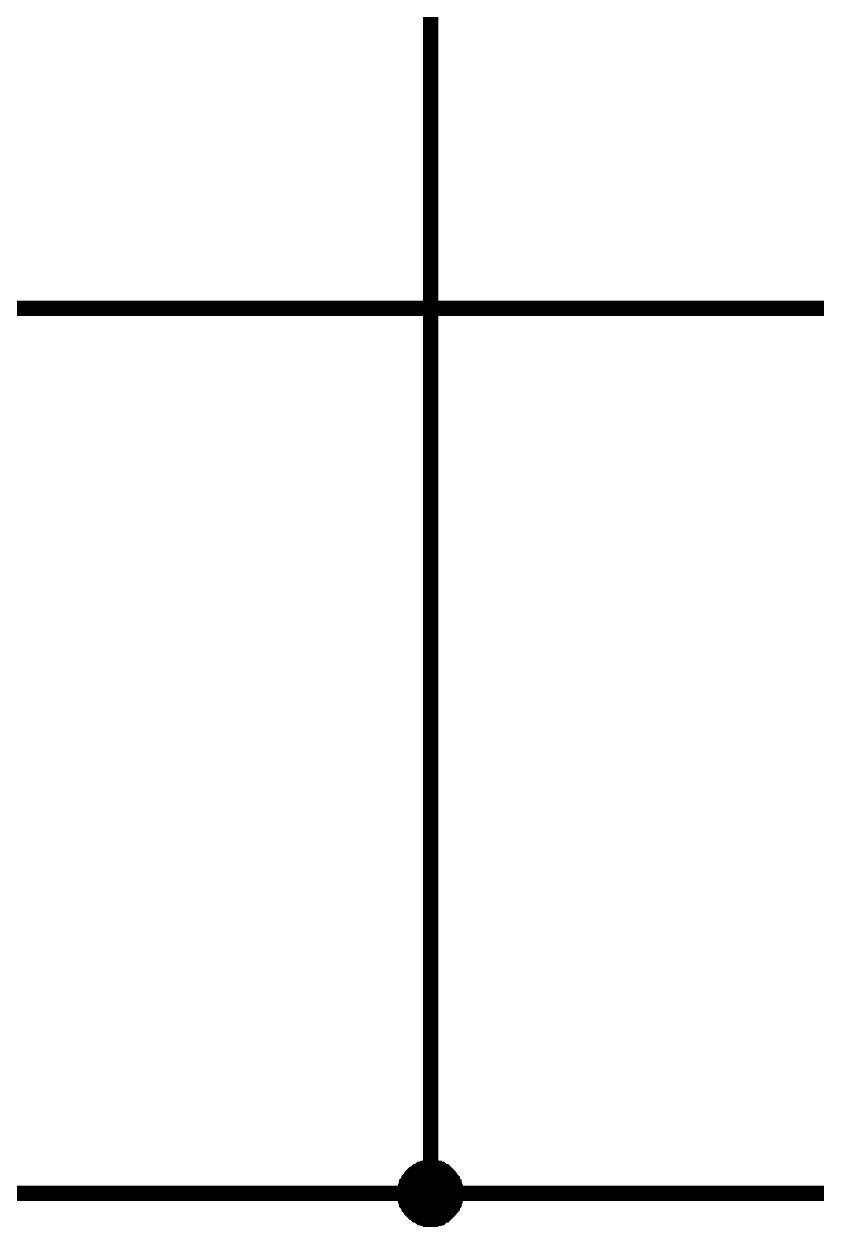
# Model space of a CAD drawing. Header units: millimetres. Extents: x -2024 to 917, y -725 to 13.
# Drawn here: x -1989.42 to -1973.74, y -339.83 to -316.04 of the extents above; entities that cross this region are included whole.
import ezdxf

# ---------------------------------------------------------------- set-up
doc = ezdxf.new("R2010")
doc.units = ezdxf.units.MM

msp = doc.modelspace()

# ---------------------------------------------------------------- linework, layer by layer
at = {"color": 7}
for points, const_width in [([(-1981.379, -312.919), (-1981.379, -339.165)], 0.3), ([(-1966.383, -326.663), (-1966.383, -321.662), (-1991.375, -321.662)], 0.3), ([(-1981.892, -339.165), (-1981.892, -339.132), (-1981.892, -339.115), (-1981.892, -339.082), (-1981.875, -339.066), (-1981.875, -339.033), (-1981.875, -339.016), (-1981.859, -338.983), (-1981.859, -338.966), (-1981.842, -338.95), (-1981.826, -338.917), (-1981.809, -338.9), (-1981.809, -338.884), (-1981.792, -338.867), (-1981.776, -338.834), (-1981.759, -338.817), (-1981.743, -338.801), (-1981.726, -338.784), (-1981.71, -338.768), (-1981.677, -338.751), (-1981.66, -338.735), (-1981.643, -338.735), (-1981.627, -338.718), (-1981.594, -338.702), (-1981.577, -338.685), (-1981.561, -338.685), (-1981.528, -338.668), (-1981.511, -338.668), (-1981.478, -338.668), (-1981.461, -338.652), (-1981.428, -338.652), (-1981.412, -338.652), (-1981.379, -338.652)], 0.3), ([(-1981.892, -339.165), (-1981.892, -339.132), (-1981.892, -339.115), (-1981.892, -339.082), (-1981.875, -339.066), (-1981.875, -339.033), (-1981.875, -339.016), (-1981.859, -338.983), (-1981.859, -338.966), (-1981.842, -338.95), (-1981.826, -338.917), (-1981.809, -338.9), (-1981.809, -338.884), (-1981.792, -338.867), (-1981.776, -338.834), (-1981.759, -338.817), (-1981.743, -338.801), (-1981.726, -338.784), (-1981.71, -338.768), (-1981.677, -338.751), (-1981.66, -338.735), (-1981.643, -338.735), (-1981.627, -338.718), (-1981.594, -338.702), (-1981.577, -338.685), (-1981.561, -338.685), (-1981.528, -338.668), (-1981.511, -338.668), (-1981.478, -338.668), (-1981.461, -338.652), (-1981.428, -338.652), (-1981.412, -338.652), (-1981.379, -338.652)], 0.3), ([(-1981.892, -339.165), (-1981.892, -339.132), (-1981.892, -339.115), (-1981.892, -339.082), (-1981.875, -339.066), (-1981.875, -339.033), (-1981.875, -339.016), (-1981.859, -338.983), (-1981.859, -338.966), (-1981.842, -338.95), (-1981.826, -338.917), (-1981.809, -338.9), (-1981.809, -338.884), (-1981.792, -338.867), (-1981.776, -338.834), (-1981.759, -338.817), (-1981.743, -338.801), (-1981.726, -338.784), (-1981.71, -338.768), (-1981.677, -338.751), (-1981.66, -338.735), (-1981.643, -338.735), (-1981.627, -338.718), (-1981.594, -338.702), (-1981.577, -338.685), (-1981.561, -338.685), (-1981.528, -338.668), (-1981.511, -338.668), (-1981.478, -338.668), (-1981.461, -338.652), (-1981.428, -338.652), (-1981.412, -338.652), (-1981.379, -338.652)], 0.3), ([(-1981.892, -339.165), (-1981.892, -339.132), (-1981.892, -339.115), (-1981.892, -339.082), (-1981.875, -339.066), (-1981.875, -339.033), (-1981.875, -339.016), (-1981.859, -338.983), (-1981.859, -338.966), (-1981.842, -338.95), (-1981.826, -338.917), (-1981.809, -338.9), (-1981.809, -338.884), (-1981.792, -338.867), (-1981.776, -338.834), (-1981.759, -338.817), (-1981.743, -338.801), (-1981.726, -338.784), (-1981.71, -338.768), (-1981.677, -338.751), (-1981.66, -338.735), (-1981.643, -338.735), (-1981.627, -338.718), (-1981.594, -338.702), (-1981.577, -338.685), (-1981.561, -338.685), (-1981.528, -338.668), (-1981.511, -338.668), (-1981.478, -338.668), (-1981.461, -338.652), (-1981.428, -338.652), (-1981.412, -338.652), (-1981.379, -338.652)], 0.3), ([(-1981.892, -339.165), (-1981.892, -339.132), (-1981.892, -339.115), (-1981.892, -339.082), (-1981.875, -339.066), (-1981.875, -339.033), (-1981.875, -339.016), (-1981.859, -338.983), (-1981.859, -338.966), (-1981.842, -338.95), (-1981.826, -338.917), (-1981.809, -338.9), (-1981.809, -338.884), (-1981.792, -338.867), (-1981.776, -338.834), (-1981.759, -338.817), (-1981.743, -338.801), (-1981.726, -338.784), (-1981.71, -338.768), (-1981.677, -338.751), (-1981.66, -338.735), (-1981.643, -338.735), (-1981.627, -338.718), (-1981.594, -338.702), (-1981.577, -338.685), (-1981.561, -338.685), (-1981.528, -338.668), (-1981.511, -338.668), (-1981.478, -338.668), (-1981.461, -338.652), (-1981.428, -338.652), (-1981.412, -338.652), (-1981.379, -338.652)], 0.0991), ([(-1981.892, -339.165), (-1981.892, -339.132), (-1981.892, -339.115), (-1981.892, -339.082), (-1981.875, -339.066), (-1981.875, -339.033), (-1981.875, -339.016), (-1981.859, -338.983), (-1981.859, -338.966), (-1981.842, -338.95), (-1981.826, -338.917), (-1981.809, -338.9), (-1981.809, -338.884), (-1981.792, -338.867), (-1981.776, -338.834), (-1981.759, -338.817), (-1981.743, -338.801), (-1981.726, -338.784), (-1981.71, -338.768), (-1981.677, -338.751), (-1981.66, -338.735), (-1981.643, -338.735), (-1981.627, -338.718), (-1981.594, -338.702), (-1981.577, -338.685), (-1981.561, -338.685), (-1981.528, -338.668), (-1981.511, -338.668), (-1981.478, -338.668), (-1981.461, -338.652), (-1981.428, -338.652), (-1981.412, -338.652), (-1981.379, -338.652)], 0.0991), ([(-1981.892, -339.165), (-1981.892, -339.132), (-1981.892, -339.115), (-1981.892, -339.082), (-1981.875, -339.066), (-1981.875, -339.033), (-1981.875, -339.016), (-1981.859, -338.983), (-1981.859, -338.966), (-1981.842, -338.95), (-1981.826, -338.917), (-1981.809, -338.9), (-1981.809, -338.884), (-1981.792, -338.867), (-1981.776, -338.834), (-1981.759, -338.817), (-1981.743, -338.801), (-1981.726, -338.784), (-1981.71, -338.768), (-1981.677, -338.751), (-1981.66, -338.735), (-1981.643, -338.735), (-1981.627, -338.718), (-1981.594, -338.702), (-1981.577, -338.685), (-1981.561, -338.685), (-1981.528, -338.668), (-1981.511, -338.668), (-1981.478, -338.668), (-1981.461, -338.652), (-1981.428, -338.652), (-1981.412, -338.652), (-1981.379, -338.652)], 0.0991), ([(-1981.892, -339.165), (-1981.892, -339.132), (-1981.892, -339.115), (-1981.892, -339.082), (-1981.875, -339.066), (-1981.875, -339.033), (-1981.875, -339.016), (-1981.859, -338.983), (-1981.859, -338.966), (-1981.842, -338.95), (-1981.826, -338.917), (-1981.809, -338.9), (-1981.809, -338.884), (-1981.792, -338.867), (-1981.776, -338.834), (-1981.759, -338.817), (-1981.743, -338.801), (-1981.726, -338.784), (-1981.71, -338.768), (-1981.677, -338.751), (-1981.66, -338.735), (-1981.643, -338.735), (-1981.627, -338.718), (-1981.594, -338.702), (-1981.577, -338.685), (-1981.561, -338.685), (-1981.528, -338.668), (-1981.511, -338.668), (-1981.478, -338.668), (-1981.461, -338.652), (-1981.428, -338.652), (-1981.412, -338.652), (-1981.379, -338.652)], 0.0991), ([(-1981.379, -338.652), (-1981.379, -338.652)], 0.3), ([(-1981.379, -338.652), (-1981.346, -338.652), (-1981.329, -338.652), (-1981.296, -338.652), (-1981.279, -338.668), (-1981.246, -338.668), (-1981.23, -338.668), (-1981.213, -338.685), (-1981.18, -338.685), (-1981.163, -338.702), (-1981.147, -338.718), (-1981.114, -338.735), (-1981.097, -338.735), (-1981.081, -338.751), (-1981.064, -338.768), (-1981.048, -338.784), (-1981.031, -338.801), (-1981.015, -338.817), (-1980.998, -338.834), (-1980.981, -338.867), (-1980.965, -338.884), (-1980.948, -338.9), (-1980.948, -338.917), (-1980.932, -338.95), (-1980.915, -338.966), (-1980.915, -338.983), (-1980.899, -339.016), (-1980.899, -339.033), (-1980.899, -339.066), (-1980.882, -339.082), (-1980.882, -339.115), (-1980.882, -339.132), (-1980.882, -339.165)], 0.3), ([(-1981.379, -338.652), (-1981.379, -338.652)], 0.3), ([(-1981.379, -338.652), (-1981.346, -338.652), (-1981.329, -338.652), (-1981.296, -338.652), (-1981.279, -338.668), (-1981.246, -338.668), (-1981.23, -338.668), (-1981.213, -338.685), (-1981.18, -338.685), (-1981.163, -338.702), (-1981.147, -338.718), (-1981.114, -338.735), (-1981.097, -338.735), (-1981.081, -338.751), (-1981.064, -338.768), (-1981.048, -338.784), (-1981.031, -338.801), (-1981.015, -338.817), (-1980.998, -338.834), (-1980.981, -338.867), (-1980.965, -338.884), (-1980.948, -338.9), (-1980.948, -338.917), (-1980.932, -338.95), (-1980.915, -338.966), (-1980.915, -338.983), (-1980.899, -339.016), (-1980.899, -339.033), (-1980.899, -339.066), (-1980.882, -339.082), (-1980.882, -339.115), (-1980.882, -339.132), (-1980.882, -339.165)], 0.3), ([(-1981.379, -338.652), (-1981.379, -338.652)], 0.3), ([(-1981.379, -338.652), (-1981.346, -338.652), (-1981.329, -338.652), (-1981.296, -338.652), (-1981.279, -338.668), (-1981.246, -338.668), (-1981.23, -338.668), (-1981.213, -338.685), (-1981.18, -338.685), (-1981.163, -338.702), (-1981.147, -338.718), (-1981.114, -338.735), (-1981.097, -338.735), (-1981.081, -338.751), (-1981.064, -338.768), (-1981.048, -338.784), (-1981.031, -338.801), (-1981.015, -338.817), (-1980.998, -338.834), (-1980.981, -338.867), (-1980.965, -338.884), (-1980.948, -338.9), (-1980.948, -338.917), (-1980.932, -338.95), (-1980.915, -338.966), (-1980.915, -338.983), (-1980.899, -339.016), (-1980.899, -339.033), (-1980.899, -339.066), (-1980.882, -339.082), (-1980.882, -339.115), (-1980.882, -339.132), (-1980.882, -339.165)], 0.3), ([(-1981.379, -338.652), (-1981.379, -338.652)], 0.3), ([(-1981.379, -338.652), (-1981.346, -338.652), (-1981.329, -338.652), (-1981.296, -338.652), (-1981.279, -338.668), (-1981.246, -338.668), (-1981.23, -338.668), (-1981.213, -338.685), (-1981.18, -338.685), (-1981.163, -338.702), (-1981.147, -338.718), (-1981.114, -338.735), (-1981.097, -338.735), (-1981.081, -338.751), (-1981.064, -338.768), (-1981.048, -338.784), (-1981.031, -338.801), (-1981.015, -338.817), (-1980.998, -338.834), (-1980.981, -338.867), (-1980.965, -338.884), (-1980.948, -338.9), (-1980.948, -338.917), (-1980.932, -338.95), (-1980.915, -338.966), (-1980.915, -338.983), (-1980.899, -339.016), (-1980.899, -339.033), (-1980.899, -339.066), (-1980.882, -339.082), (-1980.882, -339.115), (-1980.882, -339.132), (-1980.882, -339.165)], 0.3), ([(-1981.379, -338.652), (-1981.379, -338.652)], 0.0991), ([(-1981.379, -338.652), (-1981.346, -338.652), (-1981.329, -338.652), (-1981.296, -338.652), (-1981.279, -338.668), (-1981.246, -338.668), (-1981.23, -338.668), (-1981.213, -338.685), (-1981.18, -338.685), (-1981.163, -338.702), (-1981.147, -338.718), (-1981.114, -338.735), (-1981.097, -338.735), (-1981.081, -338.751), (-1981.064, -338.768), (-1981.048, -338.784), (-1981.031, -338.801), (-1981.015, -338.817), (-1980.998, -338.834), (-1980.981, -338.867), (-1980.965, -338.884), (-1980.948, -338.9), (-1980.948, -338.917), (-1980.932, -338.95), (-1980.915, -338.966), (-1980.915, -338.983), (-1980.899, -339.016), (-1980.899, -339.033), (-1980.899, -339.066), (-1980.882, -339.082), (-1980.882, -339.115), (-1980.882, -339.132), (-1980.882, -339.165)], 0.0991), ([(-1981.379, -338.652), (-1981.379, -338.652)], 0.0991), ([(-1981.379, -338.652), (-1981.346, -338.652), (-1981.329, -338.652), (-1981.296, -338.652), (-1981.279, -338.668), (-1981.246, -338.668), (-1981.23, -338.668), (-1981.213, -338.685), (-1981.18, -338.685), (-1981.163, -338.702), (-1981.147, -338.718), (-1981.114, -338.735), (-1981.097, -338.735), (-1981.081, -338.751), (-1981.064, -338.768), (-1981.048, -338.784), (-1981.031, -338.801), (-1981.015, -338.817), (-1980.998, -338.834), (-1980.981, -338.867), (-1980.965, -338.884), (-1980.948, -338.9), (-1980.948, -338.917), (-1980.932, -338.95), (-1980.915, -338.966), (-1980.915, -338.983), (-1980.899, -339.016), (-1980.899, -339.033), (-1980.899, -339.066), (-1980.882, -339.082), (-1980.882, -339.115), (-1980.882, -339.132), (-1980.882, -339.165)], 0.0991), ([(-1981.379, -338.652), (-1981.379, -338.652)], 0.0991), ([(-1981.379, -338.652), (-1981.346, -338.652), (-1981.329, -338.652), (-1981.296, -338.652), (-1981.279, -338.668), (-1981.246, -338.668), (-1981.23, -338.668), (-1981.213, -338.685), (-1981.18, -338.685), (-1981.163, -338.702), (-1981.147, -338.718), (-1981.114, -338.735), (-1981.097, -338.735), (-1981.081, -338.751), (-1981.064, -338.768), (-1981.048, -338.784), (-1981.031, -338.801), (-1981.015, -338.817), (-1980.998, -338.834), (-1980.981, -338.867), (-1980.965, -338.884), (-1980.948, -338.9), (-1980.948, -338.917), (-1980.932, -338.95), (-1980.915, -338.966), (-1980.915, -338.983), (-1980.899, -339.016), (-1980.899, -339.033), (-1980.899, -339.066), (-1980.882, -339.082), (-1980.882, -339.115), (-1980.882, -339.132), (-1980.882, -339.165)], 0.0991), ([(-1981.379, -338.652), (-1981.379, -338.652)], 0.0991), ([(-1981.379, -338.652), (-1981.346, -338.652), (-1981.329, -338.652), (-1981.296, -338.652), (-1981.279, -338.668), (-1981.246, -338.668), (-1981.23, -338.668), (-1981.213, -338.685), (-1981.18, -338.685), (-1981.163, -338.702), (-1981.147, -338.718), (-1981.114, -338.735), (-1981.097, -338.735), (-1981.081, -338.751), (-1981.064, -338.768), (-1981.048, -338.784), (-1981.031, -338.801), (-1981.015, -338.817), (-1980.998, -338.834), (-1980.981, -338.867), (-1980.965, -338.884), (-1980.948, -338.9), (-1980.948, -338.917), (-1980.932, -338.95), (-1980.915, -338.966), (-1980.915, -338.983), (-1980.899, -339.016), (-1980.899, -339.033), (-1980.899, -339.066), (-1980.882, -339.082), (-1980.882, -339.115), (-1980.882, -339.132), (-1980.882, -339.165)], 0.0991), ([(-1966.383, -339.165), (-1981.379, -339.165), (-1991.375, -339.165)], 0.3), ([(-1981.379, -339.678), (-1981.412, -339.678), (-1981.428, -339.678), (-1981.461, -339.678), (-1981.478, -339.662), (-1981.511, -339.662), (-1981.528, -339.662), (-1981.561, -339.645), (-1981.577, -339.645), (-1981.594, -339.629), (-1981.627, -339.612), (-1981.643, -339.596), (-1981.66, -339.596), (-1981.677, -339.579), (-1981.71, -339.563), (-1981.726, -339.546), (-1981.743, -339.529), (-1981.759, -339.513), (-1981.776, -339.496), (-1981.792, -339.463), (-1981.809, -339.447), (-1981.809, -339.43), (-1981.826, -339.414), (-1981.842, -339.38), (-1981.859, -339.364), (-1981.859, -339.347), (-1981.875, -339.314), (-1981.875, -339.298), (-1981.875, -339.265), (-1981.892, -339.248), (-1981.892, -339.215), (-1981.892, -339.198), (-1981.892, -339.165)], 0.3), ([(-1981.892, -339.165), (-1981.892, -339.165)], 0.3), ([(-1981.379, -339.678), (-1981.412, -339.678), (-1981.428, -339.678), (-1981.461, -339.678), (-1981.478, -339.662), (-1981.511, -339.662), (-1981.528, -339.662), (-1981.561, -339.645), (-1981.577, -339.645), (-1981.594, -339.629), (-1981.627, -339.612), (-1981.643, -339.596), (-1981.66, -339.596), (-1981.677, -339.579), (-1981.71, -339.563), (-1981.726, -339.546), (-1981.743, -339.529), (-1981.759, -339.513), (-1981.776, -339.496), (-1981.792, -339.463), (-1981.809, -339.447), (-1981.809, -339.43), (-1981.826, -339.414), (-1981.842, -339.38), (-1981.859, -339.364), (-1981.859, -339.347), (-1981.875, -339.314), (-1981.875, -339.298), (-1981.875, -339.265), (-1981.892, -339.248), (-1981.892, -339.215), (-1981.892, -339.198), (-1981.892, -339.165)], 0.3), ([(-1981.892, -339.165), (-1981.892, -339.165)], 0.3), ([(-1981.379, -339.678), (-1981.412, -339.678), (-1981.428, -339.678), (-1981.461, -339.678), (-1981.478, -339.662), (-1981.511, -339.662), (-1981.528, -339.662), (-1981.561, -339.645), (-1981.577, -339.645), (-1981.594, -339.629), (-1981.627, -339.612), (-1981.643, -339.596), (-1981.66, -339.596), (-1981.677, -339.579), (-1981.71, -339.563), (-1981.726, -339.546), (-1981.743, -339.529), (-1981.759, -339.513), (-1981.776, -339.496), (-1981.792, -339.463), (-1981.809, -339.447), (-1981.809, -339.43), (-1981.826, -339.414), (-1981.842, -339.38), (-1981.859, -339.364), (-1981.859, -339.347), (-1981.875, -339.314), (-1981.875, -339.298), (-1981.875, -339.265), (-1981.892, -339.248), (-1981.892, -339.215), (-1981.892, -339.198), (-1981.892, -339.165)], 0.3), ([(-1981.892, -339.165), (-1981.892, -339.165)], 0.3), ([(-1981.379, -339.678), (-1981.412, -339.678), (-1981.428, -339.678), (-1981.461, -339.678), (-1981.478, -339.662), (-1981.511, -339.662), (-1981.528, -339.662), (-1981.561, -339.645), (-1981.577, -339.645), (-1981.594, -339.629), (-1981.627, -339.612), (-1981.643, -339.596), (-1981.66, -339.596), (-1981.677, -339.579), (-1981.71, -339.563), (-1981.726, -339.546), (-1981.743, -339.529), (-1981.759, -339.513), (-1981.776, -339.496), (-1981.792, -339.463), (-1981.809, -339.447), (-1981.809, -339.43), (-1981.826, -339.414), (-1981.842, -339.38), (-1981.859, -339.364), (-1981.859, -339.347), (-1981.875, -339.314), (-1981.875, -339.298), (-1981.875, -339.265), (-1981.892, -339.248), (-1981.892, -339.215), (-1981.892, -339.198), (-1981.892, -339.165)], 0.3), ([(-1981.892, -339.165), (-1981.892, -339.165)], 0.3), ([(-1981.379, -339.678), (-1981.412, -339.678), (-1981.428, -339.678), (-1981.461, -339.678), (-1981.478, -339.662), (-1981.511, -339.662), (-1981.528, -339.662), (-1981.561, -339.645), (-1981.577, -339.645), (-1981.594, -339.629), (-1981.627, -339.612), (-1981.643, -339.596), (-1981.66, -339.596), (-1981.677, -339.579), (-1981.71, -339.563), (-1981.726, -339.546), (-1981.743, -339.529), (-1981.759, -339.513), (-1981.776, -339.496), (-1981.792, -339.463), (-1981.809, -339.447), (-1981.809, -339.43), (-1981.826, -339.414), (-1981.842, -339.38), (-1981.859, -339.364), (-1981.859, -339.347), (-1981.875, -339.314), (-1981.875, -339.298), (-1981.875, -339.265), (-1981.892, -339.248), (-1981.892, -339.215), (-1981.892, -339.198), (-1981.892, -339.165)], 0.0991), ([(-1981.892, -339.165), (-1981.892, -339.165)], 0.0991), ([(-1981.379, -339.678), (-1981.412, -339.678), (-1981.428, -339.678), (-1981.461, -339.678), (-1981.478, -339.662), (-1981.511, -339.662), (-1981.528, -339.662), (-1981.561, -339.645), (-1981.577, -339.645), (-1981.594, -339.629), (-1981.627, -339.612), (-1981.643, -339.596), (-1981.66, -339.596), (-1981.677, -339.579), (-1981.71, -339.563), (-1981.726, -339.546), (-1981.743, -339.529), (-1981.759, -339.513), (-1981.776, -339.496), (-1981.792, -339.463), (-1981.809, -339.447), (-1981.809, -339.43), (-1981.826, -339.414), (-1981.842, -339.38), (-1981.859, -339.364), (-1981.859, -339.347), (-1981.875, -339.314), (-1981.875, -339.298), (-1981.875, -339.265), (-1981.892, -339.248), (-1981.892, -339.215), (-1981.892, -339.198), (-1981.892, -339.165)], 0.0991), ([(-1981.892, -339.165), (-1981.892, -339.165)], 0.0991), ([(-1981.379, -339.678), (-1981.412, -339.678), (-1981.428, -339.678), (-1981.461, -339.678), (-1981.478, -339.662), (-1981.511, -339.662), (-1981.528, -339.662), (-1981.561, -339.645), (-1981.577, -339.645), (-1981.594, -339.629), (-1981.627, -339.612), (-1981.643, -339.596), (-1981.66, -339.596), (-1981.677, -339.579), (-1981.71, -339.563), (-1981.726, -339.546), (-1981.743, -339.529), (-1981.759, -339.513), (-1981.776, -339.496), (-1981.792, -339.463), (-1981.809, -339.447), (-1981.809, -339.43), (-1981.826, -339.414), (-1981.842, -339.38), (-1981.859, -339.364), (-1981.859, -339.347), (-1981.875, -339.314), (-1981.875, -339.298), (-1981.875, -339.265), (-1981.892, -339.248), (-1981.892, -339.215), (-1981.892, -339.198), (-1981.892, -339.165)], 0.0991), ([(-1981.892, -339.165), (-1981.892, -339.165)], 0.0991), ([(-1981.379, -339.678), (-1981.412, -339.678), (-1981.428, -339.678), (-1981.461, -339.678), (-1981.478, -339.662), (-1981.511, -339.662), (-1981.528, -339.662), (-1981.561, -339.645), (-1981.577, -339.645), (-1981.594, -339.629), (-1981.627, -339.612), (-1981.643, -339.596), (-1981.66, -339.596), (-1981.677, -339.579), (-1981.71, -339.563), (-1981.726, -339.546), (-1981.743, -339.529), (-1981.759, -339.513), (-1981.776, -339.496), (-1981.792, -339.463), (-1981.809, -339.447), (-1981.809, -339.43), (-1981.826, -339.414), (-1981.842, -339.38), (-1981.859, -339.364), (-1981.859, -339.347), (-1981.875, -339.314), (-1981.875, -339.298), (-1981.875, -339.265), (-1981.892, -339.248), (-1981.892, -339.215), (-1981.892, -339.198), (-1981.892, -339.165)], 0.0991), ([(-1981.892, -339.165), (-1981.892, -339.165)], 0.0991), ([(-1980.882, -339.165), (-1980.882, -339.198), (-1980.882, -339.215), (-1980.882, -339.248), (-1980.899, -339.265), (-1980.899, -339.298), (-1980.899, -339.314), (-1980.915, -339.347), (-1980.915, -339.364), (-1980.932, -339.38), (-1980.948, -339.414), (-1980.948, -339.43), (-1980.965, -339.447), (-1980.981, -339.463), (-1980.998, -339.496), (-1981.015, -339.513), (-1981.031, -339.529), (-1981.048, -339.546), (-1981.064, -339.563), (-1981.081, -339.579), (-1981.097, -339.596), (-1981.114, -339.596), (-1981.147, -339.612), (-1981.163, -339.629), (-1981.18, -339.645), (-1981.213, -339.645), (-1981.23, -339.662), (-1981.246, -339.662), (-1981.279, -339.662), (-1981.296, -339.678), (-1981.329, -339.678), (-1981.346, -339.678), (-1981.379, -339.678)], 0.3), ([(-1980.882, -339.165), (-1980.882, -339.198), (-1980.882, -339.215), (-1980.882, -339.248), (-1980.899, -339.265), (-1980.899, -339.298), (-1980.899, -339.314), (-1980.915, -339.347), (-1980.915, -339.364), (-1980.932, -339.38), (-1980.948, -339.414), (-1980.948, -339.43), (-1980.965, -339.447), (-1980.981, -339.463), (-1980.998, -339.496), (-1981.015, -339.513), (-1981.031, -339.529), (-1981.048, -339.546), (-1981.064, -339.563), (-1981.081, -339.579), (-1981.097, -339.596), (-1981.114, -339.596), (-1981.147, -339.612), (-1981.163, -339.629), (-1981.18, -339.645), (-1981.213, -339.645), (-1981.23, -339.662), (-1981.246, -339.662), (-1981.279, -339.662), (-1981.296, -339.678), (-1981.329, -339.678), (-1981.346, -339.678), (-1981.379, -339.678)], 0.3), ([(-1980.882, -339.165), (-1980.882, -339.198), (-1980.882, -339.215), (-1980.882, -339.248), (-1980.899, -339.265), (-1980.899, -339.298), (-1980.899, -339.314), (-1980.915, -339.347), (-1980.915, -339.364), (-1980.932, -339.38), (-1980.948, -339.414), (-1980.948, -339.43), (-1980.965, -339.447), (-1980.981, -339.463), (-1980.998, -339.496), (-1981.015, -339.513), (-1981.031, -339.529), (-1981.048, -339.546), (-1981.064, -339.563), (-1981.081, -339.579), (-1981.097, -339.596), (-1981.114, -339.596), (-1981.147, -339.612), (-1981.163, -339.629), (-1981.18, -339.645), (-1981.213, -339.645), (-1981.23, -339.662), (-1981.246, -339.662), (-1981.279, -339.662), (-1981.296, -339.678), (-1981.329, -339.678), (-1981.346, -339.678), (-1981.379, -339.678)], 0.3), ([(-1980.882, -339.165), (-1980.882, -339.198), (-1980.882, -339.215), (-1980.882, -339.248), (-1980.899, -339.265), (-1980.899, -339.298), (-1980.899, -339.314), (-1980.915, -339.347), (-1980.915, -339.364), (-1980.932, -339.38), (-1980.948, -339.414), (-1980.948, -339.43), (-1980.965, -339.447), (-1980.981, -339.463), (-1980.998, -339.496), (-1981.015, -339.513), (-1981.031, -339.529), (-1981.048, -339.546), (-1981.064, -339.563), (-1981.081, -339.579), (-1981.097, -339.596), (-1981.114, -339.596), (-1981.147, -339.612), (-1981.163, -339.629), (-1981.18, -339.645), (-1981.213, -339.645), (-1981.23, -339.662), (-1981.246, -339.662), (-1981.279, -339.662), (-1981.296, -339.678), (-1981.329, -339.678), (-1981.346, -339.678), (-1981.379, -339.678)], 0.3), ([(-1980.882, -339.165), (-1980.882, -339.198), (-1980.882, -339.215), (-1980.882, -339.248), (-1980.899, -339.265), (-1980.899, -339.298), (-1980.899, -339.314), (-1980.915, -339.347), (-1980.915, -339.364), (-1980.932, -339.38), (-1980.948, -339.414), (-1980.948, -339.43), (-1980.965, -339.447), (-1980.981, -339.463), (-1980.998, -339.496), (-1981.015, -339.513), (-1981.031, -339.529), (-1981.048, -339.546), (-1981.064, -339.563), (-1981.081, -339.579), (-1981.097, -339.596), (-1981.114, -339.596), (-1981.147, -339.612), (-1981.163, -339.629), (-1981.18, -339.645), (-1981.213, -339.645), (-1981.23, -339.662), (-1981.246, -339.662), (-1981.279, -339.662), (-1981.296, -339.678), (-1981.329, -339.678), (-1981.346, -339.678), (-1981.379, -339.678)], 0.0991), ([(-1980.882, -339.165), (-1980.882, -339.198), (-1980.882, -339.215), (-1980.882, -339.248), (-1980.899, -339.265), (-1980.899, -339.298), (-1980.899, -339.314), (-1980.915, -339.347), (-1980.915, -339.364), (-1980.932, -339.38), (-1980.948, -339.414), (-1980.948, -339.43), (-1980.965, -339.447), (-1980.981, -339.463), (-1980.998, -339.496), (-1981.015, -339.513), (-1981.031, -339.529), (-1981.048, -339.546), (-1981.064, -339.563), (-1981.081, -339.579), (-1981.097, -339.596), (-1981.114, -339.596), (-1981.147, -339.612), (-1981.163, -339.629), (-1981.18, -339.645), (-1981.213, -339.645), (-1981.23, -339.662), (-1981.246, -339.662), (-1981.279, -339.662), (-1981.296, -339.678), (-1981.329, -339.678), (-1981.346, -339.678), (-1981.379, -339.678)], 0.0991), ([(-1980.882, -339.165), (-1980.882, -339.198), (-1980.882, -339.215), (-1980.882, -339.248), (-1980.899, -339.265), (-1980.899, -339.298), (-1980.899, -339.314), (-1980.915, -339.347), (-1980.915, -339.364), (-1980.932, -339.38), (-1980.948, -339.414), (-1980.948, -339.43), (-1980.965, -339.447), (-1980.981, -339.463), (-1980.998, -339.496), (-1981.015, -339.513), (-1981.031, -339.529), (-1981.048, -339.546), (-1981.064, -339.563), (-1981.081, -339.579), (-1981.097, -339.596), (-1981.114, -339.596), (-1981.147, -339.612), (-1981.163, -339.629), (-1981.18, -339.645), (-1981.213, -339.645), (-1981.23, -339.662), (-1981.246, -339.662), (-1981.279, -339.662), (-1981.296, -339.678), (-1981.329, -339.678), (-1981.346, -339.678), (-1981.379, -339.678)], 0.0991), ([(-1980.882, -339.165), (-1980.882, -339.198), (-1980.882, -339.215), (-1980.882, -339.248), (-1980.899, -339.265), (-1980.899, -339.298), (-1980.899, -339.314), (-1980.915, -339.347), (-1980.915, -339.364), (-1980.932, -339.38), (-1980.948, -339.414), (-1980.948, -339.43), (-1980.965, -339.447), (-1980.981, -339.463), (-1980.998, -339.496), (-1981.015, -339.513), (-1981.031, -339.529), (-1981.048, -339.546), (-1981.064, -339.563), (-1981.081, -339.579), (-1981.097, -339.596), (-1981.114, -339.596), (-1981.147, -339.612), (-1981.163, -339.629), (-1981.18, -339.645), (-1981.213, -339.645), (-1981.23, -339.662), (-1981.246, -339.662), (-1981.279, -339.662), (-1981.296, -339.678), (-1981.329, -339.678), (-1981.346, -339.678), (-1981.379, -339.678)], 0.0991), ([(-1980.882, -339.165), (-1980.882, -339.165), (-1980.882, -339.165), (-1980.882, -339.165), (-1980.882, -339.165), (-1980.882, -339.165), (-1980.882, -339.165), (-1980.882, -339.165), (-1980.882, -339.165), (-1980.882, -339.165), (-1980.882, -339.165), (-1980.882, -339.165), (-1980.882, -339.165), (-1980.882, -339.165), (-1980.882, -339.165), (-1980.882, -339.165), (-1980.882, -339.165), (-1980.882, -339.165), (-1980.882, -339.165), (-1980.882, -339.165), (-1980.882, -339.165), (-1980.882, -339.165), (-1980.882, -339.165), (-1980.882, -339.165), (-1980.882, -339.165), (-1980.882, -339.165), (-1980.882, -339.165), (-1980.882, -339.165), (-1980.882, -339.165), (-1980.882, -339.165), (-1980.882, -339.165), (-1980.882, -339.165), (-1980.882, -339.165)], 0.3), ([(-1980.882, -339.165), (-1980.882, -339.165)], 0.3), ([(-1980.882, -339.165), (-1980.882, -339.165), (-1980.882, -339.165), (-1980.882, -339.165), (-1980.882, -339.165), (-1980.882, -339.165), (-1980.882, -339.165), (-1980.882, -339.165), (-1980.882, -339.165), (-1980.882, -339.165), (-1980.882, -339.165), (-1980.882, -339.165), (-1980.882, -339.165), (-1980.882, -339.165), (-1980.882, -339.165), (-1980.882, -339.165), (-1980.882, -339.165), (-1980.882, -339.165), (-1980.882, -339.165), (-1980.882, -339.165), (-1980.882, -339.165), (-1980.882, -339.165), (-1980.882, -339.165), (-1980.882, -339.165), (-1980.882, -339.165), (-1980.882, -339.165), (-1980.882, -339.165), (-1980.882, -339.165), (-1980.882, -339.165), (-1980.882, -339.165), (-1980.882, -339.165), (-1980.882, -339.165), (-1980.882, -339.165)], 0.3), ([(-1980.882, -339.165), (-1980.882, -339.165)], 0.3), ([(-1980.882, -339.165), (-1980.882, -339.165), (-1980.882, -339.165), (-1980.882, -339.165), (-1980.882, -339.165), (-1980.882, -339.165), (-1980.882, -339.165), (-1980.882, -339.165), (-1980.882, -339.165), (-1980.882, -339.165), (-1980.882, -339.165), (-1980.882, -339.165), (-1980.882, -339.165), (-1980.882, -339.165), (-1980.882, -339.165), (-1980.882, -339.165), (-1980.882, -339.165), (-1980.882, -339.165), (-1980.882, -339.165), (-1980.882, -339.165), (-1980.882, -339.165), (-1980.882, -339.165), (-1980.882, -339.165), (-1980.882, -339.165), (-1980.882, -339.165), (-1980.882, -339.165), (-1980.882, -339.165), (-1980.882, -339.165), (-1980.882, -339.165), (-1980.882, -339.165), (-1980.882, -339.165), (-1980.882, -339.165), (-1980.882, -339.165)], 0.3), ([(-1980.882, -339.165), (-1980.882, -339.165)], 0.3), ([(-1980.882, -339.165), (-1980.882, -339.165), (-1980.882, -339.165), (-1980.882, -339.165), (-1980.882, -339.165), (-1980.882, -339.165), (-1980.882, -339.165), (-1980.882, -339.165), (-1980.882, -339.165), (-1980.882, -339.165), (-1980.882, -339.165), (-1980.882, -339.165), (-1980.882, -339.165), (-1980.882, -339.165), (-1980.882, -339.165), (-1980.882, -339.165), (-1980.882, -339.165), (-1980.882, -339.165), (-1980.882, -339.165), (-1980.882, -339.165), (-1980.882, -339.165), (-1980.882, -339.165), (-1980.882, -339.165), (-1980.882, -339.165), (-1980.882, -339.165), (-1980.882, -339.165), (-1980.882, -339.165), (-1980.882, -339.165), (-1980.882, -339.165), (-1980.882, -339.165), (-1980.882, -339.165), (-1980.882, -339.165), (-1980.882, -339.165)], 0.3), ([(-1980.882, -339.165), (-1980.882, -339.165)], 0.3), ([(-1980.882, -339.165), (-1980.882, -339.165), (-1980.882, -339.165), (-1980.882, -339.165), (-1980.882, -339.165), (-1980.882, -339.165), (-1980.882, -339.165), (-1980.882, -339.165), (-1980.882, -339.165), (-1980.882, -339.165), (-1980.882, -339.165), (-1980.882, -339.165), (-1980.882, -339.165), (-1980.882, -339.165), (-1980.882, -339.165), (-1980.882, -339.165), (-1980.882, -339.165), (-1980.882, -339.165), (-1980.882, -339.165), (-1980.882, -339.165), (-1980.882, -339.165), (-1980.882, -339.165), (-1980.882, -339.165), (-1980.882, -339.165), (-1980.882, -339.165), (-1980.882, -339.165), (-1980.882, -339.165), (-1980.882, -339.165), (-1980.882, -339.165), (-1980.882, -339.165), (-1980.882, -339.165), (-1980.882, -339.165), (-1980.882, -339.165)], 0.0991), ([(-1980.882, -339.165), (-1980.882, -339.165)], 0.0991), ([(-1980.882, -339.165), (-1980.882, -339.165), (-1980.882, -339.165), (-1980.882, -339.165), (-1980.882, -339.165), (-1980.882, -339.165), (-1980.882, -339.165), (-1980.882, -339.165), (-1980.882, -339.165), (-1980.882, -339.165), (-1980.882, -339.165), (-1980.882, -339.165), (-1980.882, -339.165), (-1980.882, -339.165), (-1980.882, -339.165), (-1980.882, -339.165), (-1980.882, -339.165), (-1980.882, -339.165), (-1980.882, -339.165), (-1980.882, -339.165), (-1980.882, -339.165), (-1980.882, -339.165), (-1980.882, -339.165), (-1980.882, -339.165), (-1980.882, -339.165), (-1980.882, -339.165), (-1980.882, -339.165), (-1980.882, -339.165), (-1980.882, -339.165), (-1980.882, -339.165), (-1980.882, -339.165), (-1980.882, -339.165), (-1980.882, -339.165)], 0.0991), ([(-1980.882, -339.165), (-1980.882, -339.165)], 0.0991), ([(-1980.882, -339.165), (-1980.882, -339.165), (-1980.882, -339.165), (-1980.882, -339.165), (-1980.882, -339.165), (-1980.882, -339.165), (-1980.882, -339.165), (-1980.882, -339.165), (-1980.882, -339.165), (-1980.882, -339.165), (-1980.882, -339.165), (-1980.882, -339.165), (-1980.882, -339.165), (-1980.882, -339.165), (-1980.882, -339.165), (-1980.882, -339.165), (-1980.882, -339.165), (-1980.882, -339.165), (-1980.882, -339.165), (-1980.882, -339.165), (-1980.882, -339.165), (-1980.882, -339.165), (-1980.882, -339.165), (-1980.882, -339.165), (-1980.882, -339.165), (-1980.882, -339.165), (-1980.882, -339.165), (-1980.882, -339.165), (-1980.882, -339.165), (-1980.882, -339.165), (-1980.882, -339.165), (-1980.882, -339.165), (-1980.882, -339.165)], 0.0991), ([(-1980.882, -339.165), (-1980.882, -339.165)], 0.0991), ([(-1980.882, -339.165), (-1980.882, -339.165), (-1980.882, -339.165), (-1980.882, -339.165), (-1980.882, -339.165), (-1980.882, -339.165), (-1980.882, -339.165), (-1980.882, -339.165), (-1980.882, -339.165), (-1980.882, -339.165), (-1980.882, -339.165), (-1980.882, -339.165), (-1980.882, -339.165), (-1980.882, -339.165), (-1980.882, -339.165), (-1980.882, -339.165), (-1980.882, -339.165), (-1980.882, -339.165), (-1980.882, -339.165), (-1980.882, -339.165), (-1980.882, -339.165), (-1980.882, -339.165), (-1980.882, -339.165), (-1980.882, -339.165), (-1980.882, -339.165), (-1980.882, -339.165), (-1980.882, -339.165), (-1980.882, -339.165), (-1980.882, -339.165), (-1980.882, -339.165), (-1980.882, -339.165), (-1980.882, -339.165), (-1980.882, -339.165)], 0.0991), ([(-1980.882, -339.165), (-1980.882, -339.165)], 0.0991)]:
    msp.add_lwpolyline(points, dxfattribs=dict(at, const_width=const_width))
at = {"color": 7, "const_width": 0.508}
msp.add_lwpolyline([(-1981.706, -339.158, 1), (-1981.198, -339.158, 1)], format="xyb", close=True, dxfattribs=at)

doc.saveas('drawing.dxf')
